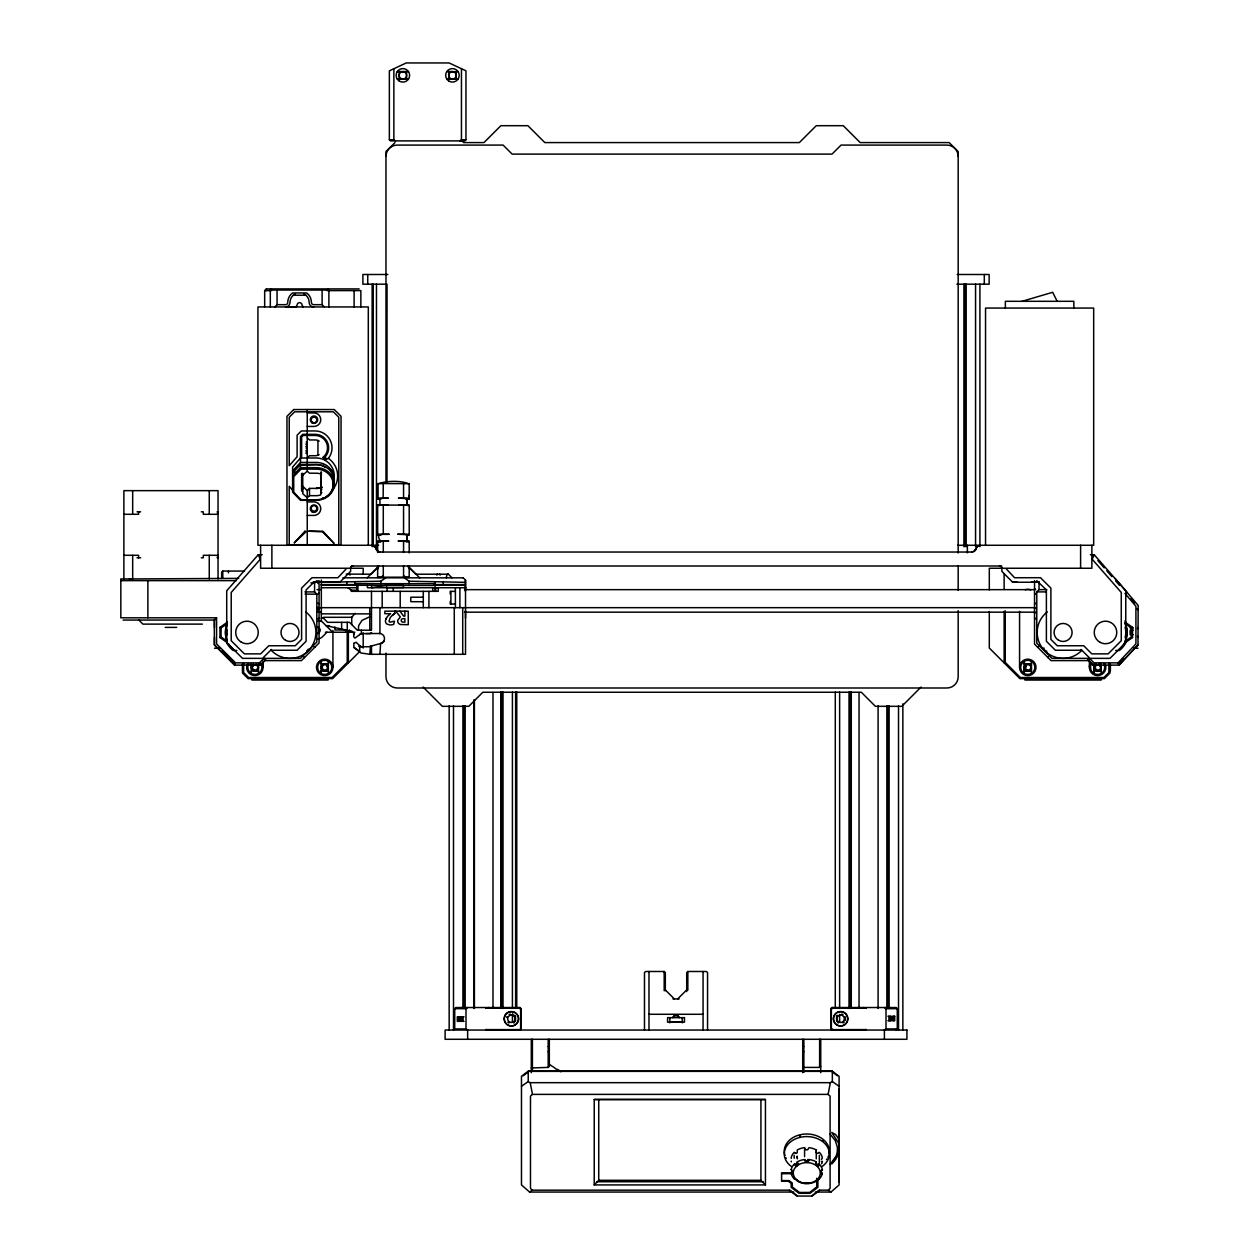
<?xml version="1.0" encoding="UTF-8"?>
<svg xmlns="http://www.w3.org/2000/svg" width="1259" height="1259" viewBox="0 0 1259 1259"><rect width="100%" height="100%" fill="white"/><g stroke="black" fill="none" stroke-linecap="round" stroke-linejoin="round"><path stroke-width="1.5" d="M383.287 483.55L377.653 483.676L377.653 498.328L388.48 498.202L383.145 498.281L383.287 483.55L409.191 483.676L409.222 498.879L405.351 498.942M409.222 505.378L406.94 505.41L406.956 498.627L409.222 498.627M465.389 589.621L465.405 586.867M465.515 618.138L465.515 610.678M839.092 1089.129L839.076 1142.448A23.26 12.606 -57.3 0 0 838.824 1140.481M515.498 1016.548L515.498 1021.033M836.606 1016.831L836.606 1020.75M1094.04 667.884L1094.008 673.486L1094.008 663.761M452.075 79.034L448.723 79.049L448.739 75.729M1031.341 666.861L1031.389 663.761L1024.181 663.761L1024.165 661.258L1024.165 673.486L1024.212 667.884A3.604 3.604 0 0 0 1029.878 670.307A3.604 3.604 0 0 0 1029.437 664.17A3.604 3.604 0 0 0 1024.181 667.364M1101.184 666.861L1101.216 663.761M791.297 1161.16L791.171 1161.38A15.769 12.086 0.1 0 0 791.282 1161.868M816.351 1180.438L815.942 1181.194L819.452 1178.692A15.769 12.086 0 0 0 822.253 1173.797L821.938 1172.554A3.84 1.527 -63.4 0 1 821.261 1172.9L821.136 1172.884M795.027 1164.103L794.083 1164.339A15.769 12.086 0 0 0 791.171 1169.721L791.706 1170.256M409.206 484.148C401.574 480.151 385.537 480.781 377.653 484.007L377.684 498.879L380.847 499.068L379.95 498.894M515.466 1021.411L514.994 1019.664A2.565 1.715 90 0 0 515.01 1017.933L515.466 1016.186A4.847 4.847 0 0 0 514.726 1015.289M515.088 1019.145L515.041 1018.106M836.905 1019.145L836.653 1016.343M791.171 1173.309L791.706 1172.601A3.683 1.448 62.6 0 0 792.336 1172.869L792.257 1171.106M350.805 567.667L350.805 567.667A2.25 2.25 0 0 1 352.976 565.999M378.345 566.802L378.109 568.8M836.936 1018.279L836.952 1018.106A2.565 1.731 -90 0 0 836.983 1019.664L836.653 1021.238M795.578 1179.132L797.325 1180.549L795.232 1179.164M811.662 1195.908L819.168 1190.164L828.328 1190.164L830.09 1188.402L830.09 1096.117L828.107 1094.386L830.358 1082.677L832.341 1081.575L832.341 1071.157L528.229 1071.157L521.478 1076.335L521.478 1184.939L529.614 1192.053L793.784 1192.053M816.257 1180.47L817.941 1179.368A3.856 0.991 -35.2 0 1 819.483 1178.66M395.767 611.166L400.315 616.91L397.781 620.231A5.791 5.791 0 0 0 397.765 621.49L398.174 622.78A3.588 3.588 0 0 0 399.685 624.165A4.312 4.312 0 0 0 400.866 624.543L408.262 624.684L408.262 611.166L384.861 611.166L384.861 613.715L390.589 613.715L388.291 615.651A14.541 14.541 0 0 0 387.284 616.69L385.49 620.262A5.241 5.241 0 0 0 385.522 621.773L385.758 622.576A3.431 3.431 0 0 0 387.017 624.118L389.755 624.92A9.584 9.584 0 0 0 391.486 624.873L392.084 624.779A14.935 14.935 0 0 0 393.737 624.37L394.46 621.159L389.928 622.166A1.668 1.668 0 0 1 389.015 621.238L390.306 617.461A22.788 22.788 0 0 1 391.58 616.123L393.044 614.817A67.907 67.907 0 0 1 394.791 613.369L394.791 611.166M820.978 1172.821L821.214 1171.248M1125.924 639.808L1126.459 638.093M401.385 619.617L401.259 620.026A3.022 3.022 0 0 0 401.243 620.781L402.062 621.993L404.879 622.198L404.879 618.562L402.046 618.877A1.794 1.794 0 0 0 401.59 619.286M252.461 666.672L253.169 665.46M354.204 633.985L352.111 631.326L326.097 625.692L329.512 625.692M322.965 497.966L322.273 498.643L323.012 498.375A18.051 16.949 0 0 0 323.988 497.966M1081.056 649.471L1089.964 658.363L1109.997 658.363L1125.766 642.594L1125.766 590.786L1094.228 554.731L1092.198 559.248L1121.265 592.47L1121.265 640.721L1108.14 653.862L1091.821 653.862L1083.716 645.741L1057.245 645.741L1050.887 639.399L1050.887 588.095L1040.501 577.708L1014.581 577.739L1006.382 568.989M1126.852 592.171L1126.097 593.036M975.127 550.419L977.472 546.327L980.368 545.273A4.501 4.501 0 0 0 976.134 548.232L974.56 550.986L971.665 552.04L380.36 552.04C375.465 552.371 376.567 544.942 371.673 545.273A4.501 4.501 0 0 1 375.906 548.232M975.568 549.774L975.914 549.066A4.501 4.501 0 0 1 971.665 552.04M834.213 1159.744L834.906 1158.374M815.942 1163.835A3.84 3.368 -86.7 0 1 816.21 1161.837L816.336 1162.435A3.856 3.242 77.8 0 0 816.257 1163.489L817.673 1164.858A3.824 2.927 89.1 0 0 818.492 1164.056L819.452 1164.339A15.769 12.086 0 0 1 822.363 1169.69L821.844 1170.256A3.698 1.826 -69.4 0 0 821.198 1171.232L821.104 1173.498M833.442 1161.128L831.774 1163.898L834.245 1161.27A31.207 23.905 0 0 0 837.03 1156.911L838.258 1153.811A32.718 25.07 0 0 0 839.092 1149.011A31.963 24.488 0 0 0 839.092 1147.39M447.496 574.104L447.024 574.97A12.936 9.159 0 0 0 446.394 577.818M594.232 1184.924L598.733 1180.297L760.924 1180.297L765.441 1184.924L594.232 1184.924L594.232 1099.5L765.441 1099.5L765.441 1184.924M355.101 613.353L351.733 617.303L351.733 624.574M1026.258 665.46L1025.456 667.364L1025.456 663.493M262.155 554.731L258.252 554.731L226.714 590.786L226.714 642.594L242.483 658.363L262.533 658.363L271.425 649.471M292.607 470.929L300.492 462.446L300.492 436.574L302.742 434.324L315.128 434.324A13.519 13.519 0 0 1 324.35 457.725L324.633 460.039A18.019 18.019 0 0 1 334.17 478.074M292.607 472.975L300.492 464.508L316.261 464.508A18.019 16.934 0 0 1 333.918 484.841L333.005 485.675M1046.874 589.653L1039.037 589.653L1036.786 591.903L1036.786 643.192L1051.973 658.363L1089.539 658.363L1094.04 662.863L1118.039 662.863L1135.917 643.884L1135.917 606.256L1124.979 593.445M1138.167 644.781L1119.015 665.114L1092.954 665.114L1087.556 659.716M130.905 578.951L120.833 578.951L120.833 617.807L216.579 617.807L216.579 643.916L235.527 662.863L259.527 662.863L263.792 658.363L300.523 658.363L316.827 642.059L316.827 594.138L314.577 591.903L304.914 591.903M265.775 659.716L260.503 665.114L259.527 662.863M1119.707 662.596L1123.673 658.394M292.607 475.808L300.492 467.64L300.492 464.508M300.995 469.135L293.74 476.657L293.74 492.222L301.058 499.823L316.261 499.76A16.902 15.313 0 0 0 333.163 484.447A16.902 15.313 0 0 0 316.261 469.135L300.995 469.135L300.492 467.64L316.261 467.64A18.019 16.336 0.1 0 1 334.28 483.975A18.019 16.336 0.1 0 1 316.261 500.311L300.492 500.311L292.607 492.143L292.607 466.995L301.625 456.702L301.625 437.046L303.214 435.457L315.128 435.457A12.385 12.385 0 0 1 323.154 457.285L324.602 460.039L328.363 458.355A21.403 21.403 0 0 1 331.731 490.79M326.994 632.223L322.682 636.566A9.018 9.018 0 0 1 317.929 639.068M519.951 1030.051L521.069 1028.933L521.069 1008.664L519.951 1007.53L455.837 1007.53L454.719 1008.664L454.719 1028.933L465.987 1028.933L467.718 1030.051M394.996 142.582L385.978 151.599L385.978 483.173M264.673 306.944L264.673 290.609L266.357 288.909L359.177 288.909M270.307 306.944L270.307 290.042L271.425 288.909M274.808 306.944L277.059 304.678L277.059 290.042M465.956 139.765L464.823 140.898L390.495 140.898L389.361 139.765L389.361 70.834L406.264 62.95L449.117 62.95L465.956 70.834L465.956 139.765L461.455 139.765L459.85 140.898M300.492 457.977L307.243 457.977L309.509 455.727L315.128 455.727A7.884 7.884 0 0 0 319.172 454.625M244.136 571.067L222.78 571.067L221.647 572.2L221.647 578.573M307.243 544.706L307.243 490.68L309.509 488.398L317.41 488.35L316.261 488.398A12.385 12.385 0 0 0 321.517 487.217M216.579 617.807L214.329 620.058L214.329 644.844L234.599 665.114L260.66 665.114L260.172 663.997M313.853 582.225L306.094 589.967L306.094 641.256L297.108 650.258L270.638 650.258M317.945 594.169L319.078 593.036M317.945 618.94L319.078 617.807M321.234 582.335L380.91 581.202L385.695 577.818M367.203 577.834L378.802 566.22M378.77 566.566L371.122 574.214L346.209 574.104M361.018 633.718L354.928 638.093L353.795 636.96L353.795 633.025M353.826 643.365L356.061 642.247L360.672 646.496A6.531 4.611 89.9 0 0 361.962 646.764L368.777 646.748L380.596 643.475L379.935 654.302M359.145 652.083L332.596 678.632L248.117 678.632L242.483 672.998L242.483 663.855M455.176 1008.837L456.026 1007.987M921.037 687.068L901.79 706.33L875.383 706.33L861.313 692.245L482.842 692.245L468.773 706.33L442.365 706.33L423.118 687.068M1034.536 604.289L1035.669 603.155M1034.536 608.805L1035.669 607.672M1034.536 613.306L1035.669 612.173M707.558 1030.051L707.558 972.609L706.425 971.492L687.839 971.492L686.722 972.609L686.722 991.604M677.704 998.922L686.847 989.779M895.967 1029.61L896.817 1028.745M896.14 1030.051L897.274 1028.933L897.274 1008.664L896.14 1007.53L832.042 1007.53L830.924 1008.664L830.924 1028.933L832.042 1030.051M310.879 582.87L314.577 582.87L316.827 580.635M830.09 1164.512L836.023 1156.266A30.153 23.103 0 0 0 837.251 1151.639A30.358 23.244 0 0 0 837.251 1146.918L835.346 1140.796L830.09 1134.06M358.831 646.512L359.57 645.773M320.762 472.156L320.762 494.913A12.385 11.221 0 0 1 316.261 495.668L309.509 495.684L307.243 497.714L302.742 493.701L302.742 473.211M381.745 643.459L384.388 641.067M302.742 475.194L307.243 471.181L307.243 409.553M828.107 1094.386L532.463 1094.386L530.48 1096.117L530.48 1188.402L532.242 1190.164L789.897 1190.164L797.403 1195.908M301.058 499.823L300.492 498.973M816.115 1161.789A15.769 12.086 0 0 0 809.096 1159.57L808.309 1159.885A3.84 3.698 15 0 1 807.916 1160.845L805.729 1160.987A3.698 3.557 -18.3 0 1 805.241 1159.885L804.422 1159.57A15.769 12.086 0 0 0 797.403 1161.805L797.199 1162.435M531.298 1067.947L548.184 1067.412L549.317 1066.467L549.317 1039.289M802.723 1066.467L803.856 1067.412L819.625 1067.412L820.742 1066.467M523.162 1075.784L528.922 1071.362L831.648 1071.362L837.408 1075.784M819.625 1190.306L812.118 1196.05L796.947 1196.05L789.44 1190.306M529.614 1192.053L532.242 1190.164M129.425 578.951L238.675 578.385M236.802 650.478L233.104 650.478A22.756 22.756 0 0 1 226.352 642.027L219.963 637.542L219.963 627.36L226.352 622.89A22.756 22.756 0 0 1 226.95 621.663M227.25 641.272L221.08 636.96L221.08 627.942L227.25 623.63M1125.247 641.272L1131.4 636.96L1131.4 627.942L1125.247 623.63M1125.011 620.75A22.756 22.756 0 0 1 1126.144 622.89L1132.533 627.36L1132.533 637.542L1126.144 642.027A22.756 22.756 0 0 1 1119.393 650.478L1115.679 650.478M521.478 1086.297L528.229 1081.575L528.229 1071.157M815.234 1192.053L830.956 1192.053L839.092 1184.939L839.092 1076.335L832.341 1071.157M454.719 1008.664L465.987 1008.664L467.718 1007.53M884.274 1030.051L886.006 1028.933L897.274 1028.933M795.027 1178.754L794.224 1178.802A15.769 12.086 0 0 1 791.171 1173.341A3.856 1.92 56.2 0 0 792.462 1173.545M219.963 637.542L221.08 636.96M1131.4 627.942L1132.533 627.36M796.396 1165.456L795.609 1165.409A3.856 3.195 80.5 0 1 794.083 1164.355M321.895 487.044L320.762 487.548L321.438 472.062M321.895 487.343L320.762 487.847M321.895 489.184L320.762 489.672M792.43 1173.498L792.729 1173.294A1.747 0.866 61.1 0 0 792.808 1172.129L792.43 1171.279M321.895 492.647L320.762 493.103M797.403 1181.225A15.769 12.086 0 0 0 804.422 1183.46L809.112 1183.46A15.769 12.086 0 0 0 816.147 1181.225M379.919 505.237L388.087 504.953M1022.04 301.31L1052.666 292.293L1057.182 301.31M370.476 646.292L369.847 654.302L465.531 654.302L465.515 580.069L465.405 591.337M332.99 482.889L333.682 482.905A18.193 17.091 0 0 1 333.037 484.778M332.99 483.692L333.903 482.858A18.366 17.264 -0.1 0 0 334.264 480.025A17.815 16.745 0 0 0 334.28 479.128A18.429 17.327 -0.2 0 0 334.139 477.271A17.972 16.886 0.1 0 0 332.817 472.739A18.271 17.17 0 0 0 332.03 471.134M333.005 486.903L333.698 486.918A17.988 16.902 0 0 1 332.219 490.538A17.815 16.745 0 0 1 331.101 492.269A18.051 16.949 0 0 1 327.56 495.857A17.768 16.697 0 0 1 325.813 497.037M402.786 584.853L387.19 584.853M385.616 585.482L371.673 587.733L371.673 585.482M359.57 634.567A3.384 3.384 0 0 1 361.349 633.639L379.935 633.497L379.935 607.672M765.441 1099.5L594.232 1099.5M383.145 498.281L379.919 498.47L379.903 505.41L377.653 505.41M377.653 534.383L389.236 534.257C384.042 534.855 374.049 531.833 380.91 541.779M406.216 534.965L409.222 534.902L409.191 505.095L377.653 505.095L377.684 535.059L380.91 535.028M377.653 541.464L388.763 541.008L377.653 541.15L377.653 552.528M377.653 577.204L409.191 577.204M406.216 541.716L409.222 541.653M365.834 633.576L370.571 633.529M1027.265 670.937L1024.181 670.968L1031.389 670.968L1031.341 667.884M402.518 79.034L399.166 79.049L399.166 71.621L402.487 71.637M1039.21 582.225L1012.724 582.256L1001.881 571.397L1001.881 567.132M1017.335 582.24L1012.456 581.988M1031.467 582.225L1039.21 581.988M397.23 71.621L408.53 71.621M446.788 71.621L458.087 71.621M397.23 79.049L408.53 79.049M446.788 79.049L458.087 79.049M389.361 139.765L393.862 139.765L395.468 140.898M387.851 274.493L362.891 274.493L362.891 284.188L387.032 284.188L387.001 482.024M957.281 274.493L989.149 274.493L989.149 284.188L956.887 284.188M270.307 290.042L328.882 290.042L328.882 306.944M264.673 290.609L271.425 290.609M327.183 290.609L360.861 290.609L360.861 306.944M293.284 295.22L305.89 295.22M277.059 304.678L285.51 304.678A2.25 2.25 0 0 0 287.76 302.428A11.819 11.819 0 0 1 292.497 292.969L306.692 292.969A11.819 11.819 0 0 1 311.414 302.428A2.25 2.25 0 0 0 313.664 304.678L322.115 304.678L324.366 306.944M307.243 412.921L314.01 412.921A6.751 6.751 0 0 1 320.762 419.688A6.751 6.751 0 0 1 314.01 426.439L307.243 426.439M306.126 442.098L307.243 442.098M306.126 443.939L307.243 443.939M306.126 444.222L307.243 444.222M306.126 446.237L307.243 446.237M306.126 446.898L307.243 446.898M306.126 448.267L307.243 448.267M306.126 450.423L307.243 450.423M306.126 451.289L307.243 451.289M306.126 452.878L307.243 452.878M306.126 453.366L307.243 453.366M307.243 457.977L316.261 457.993A18.019 18.019 0 0 1 323.421 459.472M300.492 462.446L316.261 462.446A18.271 17.17 0 0 1 319.235 462.683A17.72 16.65 0 0 1 321.234 463.107A18.271 17.17 0 0 1 323.138 463.721M409.191 498.328L398.363 498.202L406.925 498.47L406.94 505.41M377.653 498.643L379.935 498.627M307.243 501.916L314.01 501.916A6.751 6.751 0 0 1 320.762 508.667A6.751 6.751 0 0 1 314.01 515.419L307.243 515.419M137.026 511.815L140.63 511.815M201.298 511.815L203.313 511.815L203.313 514.302L218.043 514.302M217.178 511.815L218.043 511.815M123.886 514.302L138.616 514.302L138.616 511.815M409.191 534.383L397.608 534.257L406.925 534.54L406.94 541.464L409.222 541.433M377.653 534.697L379.935 534.682M409.222 534.682L406.94 534.697L407.003 541.433L398.08 541.008L409.191 541.15L409.191 552.906M378.629 545.273L257.922 545.273L257.922 306.944L368.305 306.944L368.305 545.273M957.658 545.273L1093.678 545.273L1093.678 308.062L985.545 308.062L985.545 545.273M1090.341 554.731L1094.228 554.731M123.886 555.298L138.616 555.298L138.616 557.784M218.043 555.298L203.313 555.298L203.313 557.784L201.298 557.784M137.026 557.784L140.63 557.784M217.178 557.784L218.043 557.784M351.34 565.999L1001.613 565.999M448.393 574.214L415.722 574.214L408.058 566.566M342.936 577.818L463.281 577.834M120.833 580.635L236.393 580.635M404.296 577.818L409.065 581.202L465.405 582.335M313.271 581.988L321.785 582.225M340.024 581.988L335.177 582.24M355.007 582.335L355.007 583.672L434.984 583.672L433.175 585.482L356.58 585.262M321.234 584.585L355.904 584.585L355.007 583.672M434.984 584.585L465.405 584.585M321.234 585.262L356.816 585.262L356.816 591.337M434.984 585.262L465.405 585.262M321.234 587.733L356.816 587.733M465.531 587.733L367.392 587.733L367.392 585.482M317.063 589.653L320.998 589.653M464.492 589.653L1034.583 589.653M351.198 590.188L356.816 590.188M351.198 591.337L438.274 591.337L438.274 587.733M450.218 593.996L450.218 591.337L455.396 591.4M1036.786 591.903L1046.26 591.903M305.071 594.138L316.827 594.138M423.417 597.207L410.796 597.207L410.796 601.708L423.417 601.708M455.396 604.021L450.218 604.021L450.218 601.424M317.063 607.672L320.998 607.672M321.36 607.672L1034.583 607.672M317.063 612.173L320.998 612.173M464.492 612.173L1034.583 612.173M321.36 613.857L371.075 613.873M351.733 617.303L323.61 617.303L323.61 618.326L327.592 622.324L349.514 622.324L357.257 630.208L371.484 630.208L371.484 591.337M321.36 618.326L323.61 617.65M123.083 620.058L214.675 620.058M317.976 621.191L321.36 621.191M202.384 624.118L142.912 624.118L138.852 620.058M165.212 627.391L176.701 627.391M1130.126 627.942L1133.131 627.942M345.863 629.972L334.878 629.972L334.878 626.966M1133.131 630.208L1130.126 630.208L1130.126 634.709L1133.131 634.709M325.404 632.223L354.849 632.223M214.486 648.228L219.947 648.228M1133.698 648.228L1137.994 648.228M1081.843 650.258L1055.372 650.258L1046.386 641.256L1046.386 589.967L1036.786 580.635M1088.61 660.613L1051.029 660.613L1034.536 644.12L1034.536 580.635M321.108 663.761L328.316 663.761M243.365 664.799L242.908 670.748M251.265 670.968L258.473 670.968M321.108 670.968L328.316 670.968M1094.008 670.968L1101.216 670.968L1101.184 667.884M251.69 679.53L328.3 679.53M1024.779 679.53L1101.389 679.53M251.69 679.766L328.3 679.766M1024.779 679.766L1101.389 679.766M665.319 990.754L665.319 972.609L664.185 971.492L645.615 971.492L644.482 972.609L644.482 1030.051M664.185 972.609L665.319 972.609M672.92 998.922L679.12 998.922M521.069 1008.664L519.951 1008.664L519.951 1007.53M884.274 1007.53L886.006 1008.664L897.274 1008.664M648.983 1014.282L703.057 1014.282M887.941 1016.265L891.215 1016.265L891.215 1020.766L887.941 1020.766M464.052 1016.831L457.3 1016.831L457.3 1021.332L464.052 1021.332M830.924 1028.933L832.042 1028.933M548.153 1046.497L549.317 1046.497M802.723 1046.497L803.887 1046.497M548.153 1051.69L549.317 1051.69M802.723 1051.69L803.887 1051.69M528.229 1081.575L530.212 1082.677L830.358 1082.677M792.981 1172.837L781.587 1172.837L781.587 1181.272L788.402 1181.272L791.171 1183.381L791.171 1187.316L798.993 1193.312L810.072 1193.312L817.894 1187.316L817.894 1178.833M781.587 1173.687L792.792 1173.687M781.587 1180.58L789.094 1180.58L792.289 1183.035L792.289 1186.954L799.465 1192.446L809.6 1192.446L816.776 1186.954L816.776 1178.235M596.483 1181.745L763.174 1181.745M285.903 306.913L295.991 306.944L297.108 305.134A2.471 2.471 0 0 1 299.595 302.664A2.471 2.471 0 0 1 302.066 305.134L303.199 306.944M313.271 582.225L339.773 582.256L350.616 571.397L350.616 567.132M448.723 79.049L448.723 71.621L452.044 71.637M452.831 79.034L456.151 79.049L456.151 71.621M403.273 79.034L406.594 79.049L406.594 71.621L403.242 71.637M398.757 504.953L406.925 505.237M1024.181 663.761L1027.265 663.808M380.234 541.905L377.684 541.826M804.422 1183.46L809.112 1183.46M369.847 654.302L360.892 652.965L353.905 647.394L353.795 643.396M797.246 1180.438L797.545 1180.816M326.836 458.575L323.154 457.285M806.232 1161.506L806.185 1161.443A11.268 8.624 0 0 1 807.9 1161.475M1131.4 636.96L1132.533 637.542M219.963 627.36L221.08 627.942M549.317 1062.738L549.317 1063.949M677.877 1015.966L676.87 1015.525A2.518 1.841 0 0 0 675.17 1015.525L674.163 1015.966A4.092 3.132 3.3 0 0 673.455 1016.643L672.841 1017.665A3.384 3.384 0 0 1 679.199 1017.665L678.617 1016.627A4.092 3.179 -6 0 0 677.893 1015.95M549.317 1064.39L553.378 1067.003A17.657 9.553 57.3 0 1 556.069 1069.064A9.018 6.909 0.1 0 1 560.853 1071.802M816.162 1149.908L816.383 1150.978A3.258 2.723 82 0 0 816.288 1152.457M832.341 1081.575L839.092 1086.297M347.799 587.733L352.898 591.337M828.328 1190.164L830.956 1192.053M354.062 647.535L358.547 650.557M302.742 491.86L301.625 490.853L301.625 473.353M307.243 471.181L309.509 473.211L316.261 473.211A12.385 11.221 0 0 1 320.746 473.998M301.625 487.312L302.742 488.366M301.625 488.508L302.742 489.578M301.625 485.958L302.742 487.06M301.625 485.423L302.742 486.525M301.625 485.108L307.243 490.648M1137.034 608.805L1138.167 609.923M1034.536 588.52L1035.669 589.653M1034.536 593.036L1035.669 594.169M1087.697 659.716L1093.111 665.114M1034.536 617.807L1035.669 618.94M461.455 140.331L463.705 142.582L483.975 142.582L500.877 125.695L527.899 125.695L544.801 142.582L799.355 142.582L816.257 125.695L843.278 125.695L860.18 142.582L949.16 142.582L958.178 151.599L958.178 553.016M327.749 288.909L328.882 290.042M895.967 1007.987L896.817 1008.837M463.139 577.818L465.531 580.084M448.298 574.104L452.012 577.834M307.243 437.707L309.509 439.958L315.128 439.958A7.884 7.884 0 0 1 319.172 441.075M408.089 566.22L419.688 577.834M334.107 543.432L322.54 531.865L308.597 531.188L322.823 531.188L333.635 542.959M317.945 603.155L319.078 604.289M317.945 607.672L319.078 608.805M319.078 612.173L317.945 611.056L317.945 607.294M321.36 620.97L332.628 632.223M665.193 989.779L674.336 998.922M222.151 650.919L235.228 663.997M234.756 665.114L214.486 644.844L214.486 637.369M1097.848 560.57L1104.222 567.856M1106.771 570.783L1111.886 576.622M1115.71 580.997L1119.534 585.372M292.875 490.459L289.224 486.289L289.224 544.706M794.933 1152.693L794.209 1152.347A15.769 12.086 0.1 0 0 791.171 1157.839L791.297 1158.374M1115.065 578.385L1138.167 605.422L1138.01 644.844L1118.858 665.114L1118.039 662.863M1130.96 598.717L1134.611 602.998M1099.91 665.46L1100.696 667.364A2.707 2.707 0 0 1 1096.652 669.709A2.707 2.707 0 0 1 1096.652 665.035A2.707 2.707 0 0 1 1100.696 667.364L1100.696 663.493M326.821 665.46L327.623 667.364A2.707 2.707 0 0 1 323.563 669.709A2.707 2.707 0 0 1 323.563 665.035A2.707 2.707 0 0 1 327.623 667.364L327.623 663.493M399.906 611.166L403.651 616.123L404.879 616.123L404.879 611.166M380.36 552.04A4.501 4.501 0 0 1 376.126 549.066L376.016 548.656M258.252 554.731L260.298 559.248L231.215 592.47L231.215 640.721L244.356 653.862L260.66 653.862L268.781 645.741L295.251 645.741L301.593 639.399L301.593 588.095L311.98 577.708L337.9 577.739L346.115 568.989M263.792 658.363L264.768 660.613L301.452 660.613L319.078 642.987L319.078 580.635M816.32 1152.772L817.626 1153.496A3.273 2.612 86.4 0 0 818.618 1152.693L819.436 1152.41A15.769 12.086 0.1 0 1 822.363 1157.855L821.938 1158.847A3.273 1.652 -67.4 0 0 821.435 1159.413M530.212 1082.677L532.463 1094.386M815.879 1163.835L816.162 1164.701A1.731 1.464 90 0 0 817.343 1165.488L817.736 1165.456A2.833 2.392 -84.1 0 0 818.319 1165.267M822.363 1169.721L822.379 1169.784A3.856 2.329 -61.7 0 0 821.041 1171.232M1001.692 567.667L1001.692 567.667A2.25 2.25 0 0 0 999.504 565.999M408.734 568.344L408.546 566.676M408.703 495.511L409.002 498.894M448.723 71.621L448.739 74.958M839.092 1182.059L839.076 1144.573A23.764 12.889 -57.2 0 1 838.038 1150.474M465.405 586.993L465.405 588.158M1110.391 664.862L1110.391 670.748M1109.997 663.855L1109.997 672.998L1104.379 678.632L1019.9 678.632L989.306 648.039L989.306 611.496M1108.88 663.383L1108.88 672.542L1103.907 677.515L1020.357 677.515L1005.249 662.407L1005.249 610.867M1101.216 664.752L1101.216 673.486M1091.868 545.273L1091.868 568.25L989.306 568.25L989.306 589.873M1089.397 660.015L1089.397 667.774A8.215 8.215 0 0 0 1099.437 675.391A8.215 8.215 0 0 0 1105.197 664.17M1080.6 545.273L1080.6 568.25M1073.848 308.062L1073.848 301.31L1005.359 301.31L1005.359 308.062M1039.037 582.901L1039.037 589.653M1031.389 661.258L1031.389 673.486M1019.57 611.37L1019.57 667.774A8.215 8.215 0 0 0 1032.002 674.431A8.215 8.215 0 0 0 1032.002 660.314A8.215 8.215 0 0 0 1019.57 666.955M1004.131 573.899L1004.131 588.96M1004.131 611.323L1004.131 662.863M984.302 274.493L984.302 284.188M979.911 284.188L979.911 546.674M975.568 284.188L975.568 546.674M967.368 545.273L967.368 552.811M966.172 284.188L966.172 546.674M965.039 284.188L965.039 546.674M963.922 284.188L963.922 546.674M958.178 565.574L958.178 590.329M958.178 610.694L958.178 676.728A11.268 11.268 0 0 1 946.91 687.996L397.246 687.996A11.268 11.268 0 0 1 385.978 676.728L385.978 653.153M902.86 703.844L902.86 1030.051M898.517 705.811L898.517 1030.051M893.717 1016.265L893.717 1020.766M890.255 1016.265L890.255 1020.766M889.122 705.811L889.122 1008.443M888.901 1016.265L888.901 1020.766M888.004 705.811L888.004 1008.443M886.871 705.811L886.871 1008.443M886.006 1008.664L886.006 1028.933M884.4 1030.051L884.4 1039.289M878.09 705.811L878.09 1008.443M859.047 692.576L859.047 1007.231M851.273 692.057L851.273 1008.443M850.155 692.057L850.155 1008.443M849.022 692.057L849.022 1008.443M839.627 692.057L839.627 1008.443M839.627 1014.345L839.627 1022.198M835.284 692.057L835.284 1008.443M820.742 1039.289L820.742 1072.699M819.625 1039.289L819.625 1067.412M819.357 1155.321L819.357 1162.765M816.257 1151.466L816.257 1158.894M807.9 1159.46L807.9 1162.356A10.135 7.759 0 0 0 806.279 1162.309M804.58 1149.152L804.58 1156.58M803.856 1039.289L803.856 1072.353M802.723 1039.289L802.723 1072.699M797.309 1156.407L797.309 1158.878M797.104 1156.234L797.104 1157.808M794.177 1155.321L794.177 1158.296M760.924 1100.272L760.924 1180.297M703.057 971.492L703.057 1030.051M687.839 971.492L687.839 990.204M682.646 1022.166L669.395 1022.166M682.221 1017.665L682.221 1022.843M669.819 1017.665L669.819 1022.843M664.185 971.492L664.185 990.754M648.983 971.492L648.983 1030.051M598.733 1100.272L598.733 1180.297M548.184 1039.289L548.184 1067.412M532.415 1039.289L532.415 1071.189M531.298 1039.289L531.298 1072.699M516.757 692.057L516.757 1008.443M515.623 692.057L515.623 1008.443M512.413 692.057L512.413 1008.443M512.413 1014.345L512.413 1022.198M503.018 692.057L503.018 1008.443M501.885 692.057L501.885 1008.443M500.752 692.057L500.752 1008.443M492.993 692.576L492.993 1007.231M474.407 699.91L474.407 1008.443M473.951 699.91L473.951 1008.443M467.64 1030.051L467.64 1039.289M465.987 1008.664L465.987 1028.933M465.169 705.811L465.169 1008.443M464.036 705.811L464.036 1008.443M462.919 705.811L462.919 1008.443M463.092 1016.831L463.092 1021.332M462.714 607.672L462.714 654.302M461.738 1016.831L461.738 1021.332M461.455 68.726L461.455 139.765M460.778 1016.831L460.778 1021.332M459.897 587.733L459.897 607.672M459.614 1016.831L459.614 1021.332M458.276 1016.831L458.276 1021.332M455.396 587.733L455.396 607.672M454.279 607.672L454.279 654.302M453.508 705.811L453.508 1030.051M450.895 591.4L450.895 604.021M449.164 705.811L449.164 1030.051M443.199 582.335L443.199 584.585M439.596 574.214L439.596 574.545A6.201 6.201 0 0 1 440.162 574.671M437.345 574.214L437.345 574.545A6.201 6.201 0 0 0 436.794 574.671M435.693 587.733L435.693 591.337M434.984 582.335L434.984 591.337M432.718 587.733L432.718 591.337M428.926 591.337L428.926 607.672M423.292 591.337L423.292 607.672M409.191 565.81L409.191 577.409L406.374 577.409A2.25 2.25 0 0 1 404.296 576.024M409.065 581.202L409.065 583.672M403.557 483.55L403.557 498.202M403.557 504.953L403.557 534.257M403.557 541.008L403.557 552.402M403.557 565.684L403.557 577.063M403.447 585.293L403.447 587.512L386.544 587.512L386.544 585.293M400.205 591.337L400.205 607.672M393.862 68.726L393.862 139.765M393.296 587.733L393.296 591.337M387.111 587.733L387.111 591.337M383.287 504.953L383.287 534.257M383.287 541.008L383.287 552.402M383.287 565.684L383.287 577.063M382.185 591.337L382.185 607.672M380.91 581.202L380.91 583.672M377.653 565.81L377.653 577.409L380.47 577.409A2.25 2.25 0 0 0 382.547 576.024M376.472 284.188L376.472 546.674M373.246 284.188L373.246 546.674M372.129 284.188L372.129 546.674M371.484 646.009L371.484 654.302M369.8 607.672L369.8 630.208M367.738 274.493L367.738 284.188M363.19 574.151L363.19 568.25L260.613 568.25L260.613 545.273M363.19 632.773L363.19 648.039M361.349 630.208L361.349 633.639M359.712 652.02L359.712 645.898L360.483 646.418A6.452 4.564 -89.9 0 0 361.962 646.748M358.5 630.208L358.5 627.942A8.152 5.76 -90 0 1 358.799 625.393L361.994 620.388L368.966 617.115A30.405 24.283 -90 0 1 370.996 616.8M357.934 585.482L357.934 591.337M354.109 290.609L354.109 306.944M349.498 574.214L349.498 574.545A6.201 6.201 0 0 1 350.049 574.671M349.514 629.972L349.514 631.326M350.852 631.357A6.153 4.344 -0.2 0 1 349.514 631.829L349.498 632.223M348.365 632.333L348.365 662.863M347.264 622.324L347.264 630.79M345.863 631.373A6.153 4.359 0 0 0 347.216 631.845L347.232 662.407L332.124 677.515L248.59 677.515L243.617 672.542L243.617 663.383M346.902 582.335L346.902 584.585M341.63 622.324L341.63 629.437M338.781 544.706L338.781 417.233L333.352 411.803L294.669 411.803L289.224 417.233L289.224 465.72L297.108 456.718L297.108 435.189L301.342 430.956L315.128 430.956A16.902 16.902 0 0 1 328.363 458.355M332.927 630.491L332.927 667.774A8.215 8.215 0 0 1 320.478 674.431A8.215 8.215 0 0 1 320.478 660.314A8.215 8.215 0 0 1 332.927 666.955M328.316 661.258L328.316 673.486M322.115 290.042L322.115 304.678M321.328 580.069L321.328 621.521M321.108 661.258L321.108 673.486M317.945 440.477L317.945 455.207M317.945 581.013L317.945 583.562M314.577 582.87L314.577 591.903M309.509 488.398L309.509 495.684M301.515 465.248L316.261 464.65A15.769 14.825 0 0 1 325.609 467.53M294.858 471.795L294.858 473.054M271.881 545.273L271.881 568.25M266.357 288.909L266.357 290.609M263.084 661.211L263.084 667.774A8.215 8.215 0 0 1 253.043 675.391A8.215 8.215 0 0 1 247.299 664.17M258.473 663.761L258.488 673.486M251.265 663.761L251.265 673.486M242.688 664.862L242.688 670.748M228.398 571.067L228.398 572.908M222.78 571.067L222.78 578.385M218.043 578.951L218.043 490.648L123.886 490.648L123.886 578.951M217.587 511.815L217.587 514.302M217.587 555.298L217.587 557.784M214.486 620.058L214.486 627.549M209.262 490.648L209.262 514.302M209.262 555.298L209.262 578.951M147.87 580.635L147.87 617.807M132.667 490.648L132.667 514.302M132.667 555.298L132.667 578.951M318.165 627.659A3.147 3.147 0 0 1 317.709 633.025M371.547 632.648A6.688 0.991 -45.5 0 1 370.602 633.277M379.384 633.466A5.067 5.067 0 0 1 384.483 638.266A5.067 5.067 0 0 1 379.935 643.585M317.835 626.699A3.824 3.824 0 0 1 317.835 633.702M392.525 615.258A63.438 63.438 0 0 1 394.791 613.369M385.773 619.098A6.169 6.169 0 0 1 386.34 617.933M350.6 631.467A6.201 6.201 0 0 1 349.498 631.782M347.248 631.782A6.201 6.201 0 0 1 346.131 631.467M439.643 574.482A6.326 4.469 0 0 1 440.445 574.733M349.53 574.482A6.326 4.469 0 0 1 350.348 574.733M436.511 574.749A6.153 4.344 -0.1 0 1 437.329 574.497M233.497 649.345A21.623 21.623 0 0 1 228.619 643.868M227.139 641.051A21.623 21.623 0 0 1 227.375 623.362M314.955 647.11A11.268 11.268 0 0 1 314.01 646.733M304.064 656.679A11.268 11.268 0 0 1 304.442 657.623M308.329 649.062A3.714 3.714 0 0 1 306.74 650.824M1124.728 622.371A21.844 21.844 0 0 1 1118.983 649.518M1125.263 624.259A21.403 21.403 0 0 1 1125.263 640.642M1125.09 627.202A20.27 20.27 0 0 1 1125.09 637.699M1081.402 650.777A25.904 25.904 0 0 1 1043.601 649.534A25.904 25.904 0 0 1 1047.315 611.905M1039.084 646.434A11.268 11.268 0 0 1 1037.526 647.11M1048.039 657.623A11.268 11.268 0 0 1 1048.354 656.836M1046.874 651.233A3.714 3.714 0 0 1 1044.97 650.258M1044.325 649.392A3.714 3.714 0 0 1 1043.853 647.85M227.218 640.642A21.403 21.403 0 0 1 227.218 624.259M226.888 635.103A20.27 20.27 0 0 1 226.888 629.815M305.764 611.905A25.904 25.904 0 0 1 309.478 649.534A25.904 25.904 0 0 1 271.676 650.777M385.978 156.352A11.268 11.268 0 0 1 397.246 145.084L503.128 145.084L512.13 154.102L832.026 154.102L841.028 145.084L946.91 145.084A11.268 11.268 0 0 1 958.178 156.352M488.461 1007.53A8.042 5.634 7.9 0 1 485.706 1007.987L519.762 1007.987L520.628 1008.852L520.628 1028.745L519.762 1029.61L485.706 1029.61A8.042 5.634 -7.9 0 1 488.461 1030.067M514.443 1022.544A4.847 4.847 0 0 1 513.782 1023M508.966 1022.985A4.847 4.847 0 0 1 507.881 1022.135M506.732 1017.461A4.847 4.847 0 0 1 507.094 1016.548M509.108 1014.518A4.847 4.847 0 0 1 510.194 1014.093M512.507 1014.077A4.847 4.847 0 0 1 513.105 1014.266M261.888 663.084A8.215 8.215 0 0 1 263.084 666.955M261.038 663.855A7.098 7.098 0 0 1 254.869 674.462A7.098 7.098 0 0 1 248.715 663.855M256.191 664.012A3.604 3.604 0 0 1 257.749 669.552A3.604 3.604 0 0 1 252.005 669.552A3.604 3.604 0 0 1 253.563 664.012M784.955 1155.51A22.52 17.264 0.1 0 1 805.555 1134.013A22.52 17.264 0.1 0 1 829.067 1153.7M828.391 1156.108A22.52 17.264 0.1 0 1 827.887 1157.273M826.927 1158.972A22.52 17.264 0.1 0 1 826.549 1159.508M818.948 1165.771A22.52 17.264 0.1 0 1 817.579 1166.401M786.293 1158.406A22.52 17.264 0.1 0 1 785.962 1157.839M818.759 1164.386A20.931 16.037 0 0 1 816.792 1165.33M799.575 1136.185A20.931 16.037 0 0 1 800.299 1135.996M822.756 1140.89A20.931 16.037 0 0 1 823.244 1141.346M791.423 1166.479A22.52 17.264 0 0 1 790.841 1141.645A22.52 17.264 0 0 1 823.26 1142.086A22.52 17.264 0 0 1 821.529 1166.888M796.506 1166.511A11.268 8.624 0 0 1 798.71 1164.04M821.576 1163.772A15.769 12.086 0.1 0 0 822.379 1161.38L821.938 1161.27A3.273 1.401 -63 0 1 821.466 1161.506M816.178 1149.923A15.769 12.086 0.1 0 0 809.096 1147.673L808.357 1148.428A3.258 3.163 6.6 0 1 807.743 1149.75L805.917 1149.86A2.266 2.203 -6.6 0 1 805.618 1149.498A3.415 3.305 -17.4 0 1 805.209 1148.428L804.454 1147.657A15.769 12.086 0.1 0 0 797.388 1149.908L797.167 1150.978A3.273 2.786 -80.8 0 1 797.34 1152.3A2.014 1.652 -82 0 1 797.23 1152.772L795.924 1153.496A3.273 2.597 -88.7 0 1 794.948 1152.662M822.19 1173.482A3.761 1.888 -57 0 1 821.088 1173.545M819.42 1164.292A3.934 3.195 -77 0 1 818.303 1165.236M804.454 1159.57A3.84 3.808 -50.5 0 0 805.304 1161.412L805.666 1161.711A1.763 1.747 0 0 0 807.475 1161.963L808.215 1161.412A3.856 3.824 20.1 0 0 809.112 1159.57M797.372 1161.805A3.934 3.509 86.5 0 1 797.671 1163.599A2.833 2.487 86.8 0 1 797.624 1164.071L797.466 1164.512A1.731 1.464 88.9 0 1 796.396 1165.472M791.187 1169.658A3.856 2.329 61.6 0 1 792.509 1171.232M793.973 1178.566A3.934 1.07 36.1 0 1 795.137 1179.022M791.675 1170.366A3.856 1.81 68.7 0 1 792.194 1171.185M795.058 1164.071A3.856 2.943 -88.9 0 0 795.704 1164.701L797.309 1163.489A3.824 3.21 -77.9 0 0 797.183 1162.45M295.33 293.866A9.568 9.568 0 0 0 290.011 302.428A4.501 4.501 0 0 1 285.51 306.944M303.86 293.866A9.568 9.568 0 0 1 309.163 302.428A4.501 4.501 0 0 0 313.664 306.944M838.84 1140.481A24.44 13.251 -57.2 0 0 838.038 1137.868L835.567 1134.501L831.774 1132.502L838.258 1142.574A32.718 25.07 0 0 1 839.092 1147.327M1089.397 666.955A8.215 8.215 0 0 1 1091.065 662.407M1025.156 589.747A8.215 8.215 0 0 1 1030.791 589.889M1098.934 664.012A3.604 3.604 0 0 1 1100.492 669.552A3.604 3.604 0 0 1 1094.748 669.552A3.604 3.604 0 0 1 1096.306 664.012M1103.781 663.855A7.098 7.098 0 0 1 1101.924 673.014A7.098 7.098 0 0 1 1092.607 672.4A7.098 7.098 0 0 1 1091.962 663.084M863.532 1030.051A8.042 5.634 8 0 1 866.286 1029.594L832.23 1029.61L831.365 1028.745L831.365 1008.852L832.23 1007.987L866.286 1007.987A8.042 5.634 -7.9 0 1 863.532 1007.53M845.434 1019.176A4.847 4.847 0 0 1 845.135 1020.498M844.238 1021.993A4.847 4.847 0 0 1 843.026 1022.985M838.211 1023A4.847 4.847 0 0 1 837.739 1022.701M836.511 1016.202A4.847 4.847 0 0 1 837.266 1015.289M841.799 1014.093A4.847 4.847 0 0 1 843.042 1014.612M844.899 1016.548A4.847 4.847 0 0 1 845.434 1018.405M333.997 479.207A18.019 18.019 0 0 1 333.446 481.41M323.091 463.705A18.271 17.17 0 0 1 324.869 464.508A17.72 16.65 0 0 1 326.49 465.468M326.648 465.547A18.271 17.17 0 0 1 330.928 469.528M330.849 469.434A17.783 16.713 -0.1 0 1 331.951 471.055M321.517 490.538A12.385 11.85 0 0 1 320.762 490.853M321.517 488.051A12.37 12.228 0.2 0 1 320.762 488.382M1138.01 627.549L1137.522 628.713A11.268 11.268 0 0 1 1138.01 627.549M832.042 1007.53L830.924 1008.664L832.042 1008.664L832.042 1007.53M293.74 409.553L286.973 416.304L286.973 544.706L341.047 544.706L341.047 416.304L334.28 409.553L293.74 409.553M304.993 531.188L294.181 542.959L305.906 531.865L304.993 531.188M319.896 487.847L317.992 488.272L319.896 487.847M894.693 1016.265L892.379 1016.265L892.379 1020.766L894.693 1020.766L894.693 1016.265M684.471 1017.665L667.569 1017.665L667.569 1022.166L684.471 1022.166L684.471 1017.665M906.921 1030.051L445.119 1030.051L445.119 1039.289L906.921 1039.289L906.921 1030.051M1138.01 637.369L1137.522 636.188A11.268 11.268 0 0 0 1138.01 637.369M241.35 642.216A11.268 11.268 0 0 0 258.252 632.459A11.268 11.268 0 0 0 241.35 622.701A11.268 11.268 0 0 0 241.35 642.216M1099.862 642.216A11.268 11.268 0 0 0 1116.764 632.459A11.268 11.268 0 0 0 1099.862 622.701A11.268 11.268 0 0 0 1099.862 642.216M401.023 78.562A3.714 3.714 0 0 0 406.594 75.335A3.714 3.714 0 0 0 401.023 72.125A3.714 3.714 0 0 0 401.023 78.562M450.58 78.562A3.714 3.714 0 0 0 456.151 75.335A3.714 3.714 0 0 0 450.58 72.125A3.714 3.714 0 0 0 450.58 78.562M399.276 81.064A6.751 6.751 0 0 0 409.631 75.603A6.751 6.751 0 0 0 399.733 69.355A6.751 6.751 0 0 0 399.276 81.064M448.833 81.064A6.751 6.751 0 0 0 459.189 75.603A6.751 6.751 0 0 0 449.29 69.355A6.751 6.751 0 0 0 448.833 81.064M509.533 1022.009A3.714 3.714 0 0 0 515.104 1018.799A3.714 3.714 0 0 0 509.533 1015.572A3.714 3.714 0 0 0 509.533 1022.009M505.237 1015.069A7.239 7.176 89.9 0 0 511.264 1026.038A7.239 7.176 89.9 0 0 517.654 1015.273A7.239 7.176 89.9 0 0 505.237 1015.069M507.582 1024.92A7.208 7.208 0 0 0 518.582 1019.035A7.208 7.208 0 0 0 507.991 1012.441A7.208 7.208 0 0 0 507.582 1024.92M321.155 673.518A7.098 7.098 0 0 0 331.809 667.364A7.098 7.098 0 0 0 321.155 661.227A7.098 7.098 0 0 0 321.155 673.518M322.902 670.496A3.604 3.604 0 0 0 328.316 667.364A3.604 3.604 0 0 0 322.902 664.248A3.604 3.604 0 0 0 322.902 670.496M800.016 1181.933A13.519 10.355 0 0 0 820.286 1172.963A13.519 10.355 0 0 0 800.016 1163.993A13.519 10.355 0 0 0 800.016 1181.933M312.594 510.855A2.817 2.817 0 0 0 316.827 508.416A2.817 2.817 0 0 0 312.594 505.976A2.817 2.817 0 0 0 312.594 510.855M312.012 421.922A2.817 2.817 0 0 0 316.733 420.663A2.817 2.817 0 0 0 313.286 417.217A2.817 2.817 0 0 0 312.012 421.922M1024.228 673.518A7.098 7.098 0 0 0 1034.882 667.364A7.098 7.098 0 0 0 1024.228 661.227A7.098 7.098 0 0 0 1024.228 673.518M838.746 1022.009A3.714 3.714 0 0 0 844.333 1018.799A3.714 3.714 0 0 0 838.746 1015.572A3.714 3.714 0 0 0 838.746 1022.009M834.575 1014.864A7.239 7.176 89.9 0 0 840.257 1026.038A7.239 7.176 89.9 0 0 846.992 1015.494A7.239 7.176 89.9 0 0 834.575 1014.864M836.999 1025.031A7.208 7.208 0 0 0 847.811 1018.799A7.208 7.208 0 0 0 836.999 1012.551A7.208 7.208 0 0 0 836.999 1025.031M253.72 669.709A2.707 2.707 0 0 0 257.78 667.364A2.707 2.707 0 0 0 253.72 665.035A2.707 2.707 0 0 0 253.72 669.709M285.494 640.264A9.018 9.018 0 0 0 299.012 632.459A9.018 9.018 0 0 0 285.494 624.653A9.018 9.018 0 0 0 285.494 640.264M311.933 511.752A3.714 3.714 0 0 0 317.709 508.919A3.714 3.714 0 0 0 312.374 505.331A3.714 3.714 0 0 0 311.933 511.752M311.933 422.772A3.714 3.714 0 0 0 317.709 419.939A3.714 3.714 0 0 0 312.374 416.351A3.714 3.714 0 0 0 311.933 422.772M1026.809 669.709A2.707 2.707 0 0 0 1030.869 667.364A2.707 2.707 0 0 0 1026.809 665.035A2.707 2.707 0 0 0 1026.809 669.709M1058.583 640.264A9.018 9.018 0 0 0 1072.101 632.459A9.018 9.018 0 0 0 1058.583 624.653A9.018 9.018 0 0 0 1058.583 640.264"/></g></svg>
